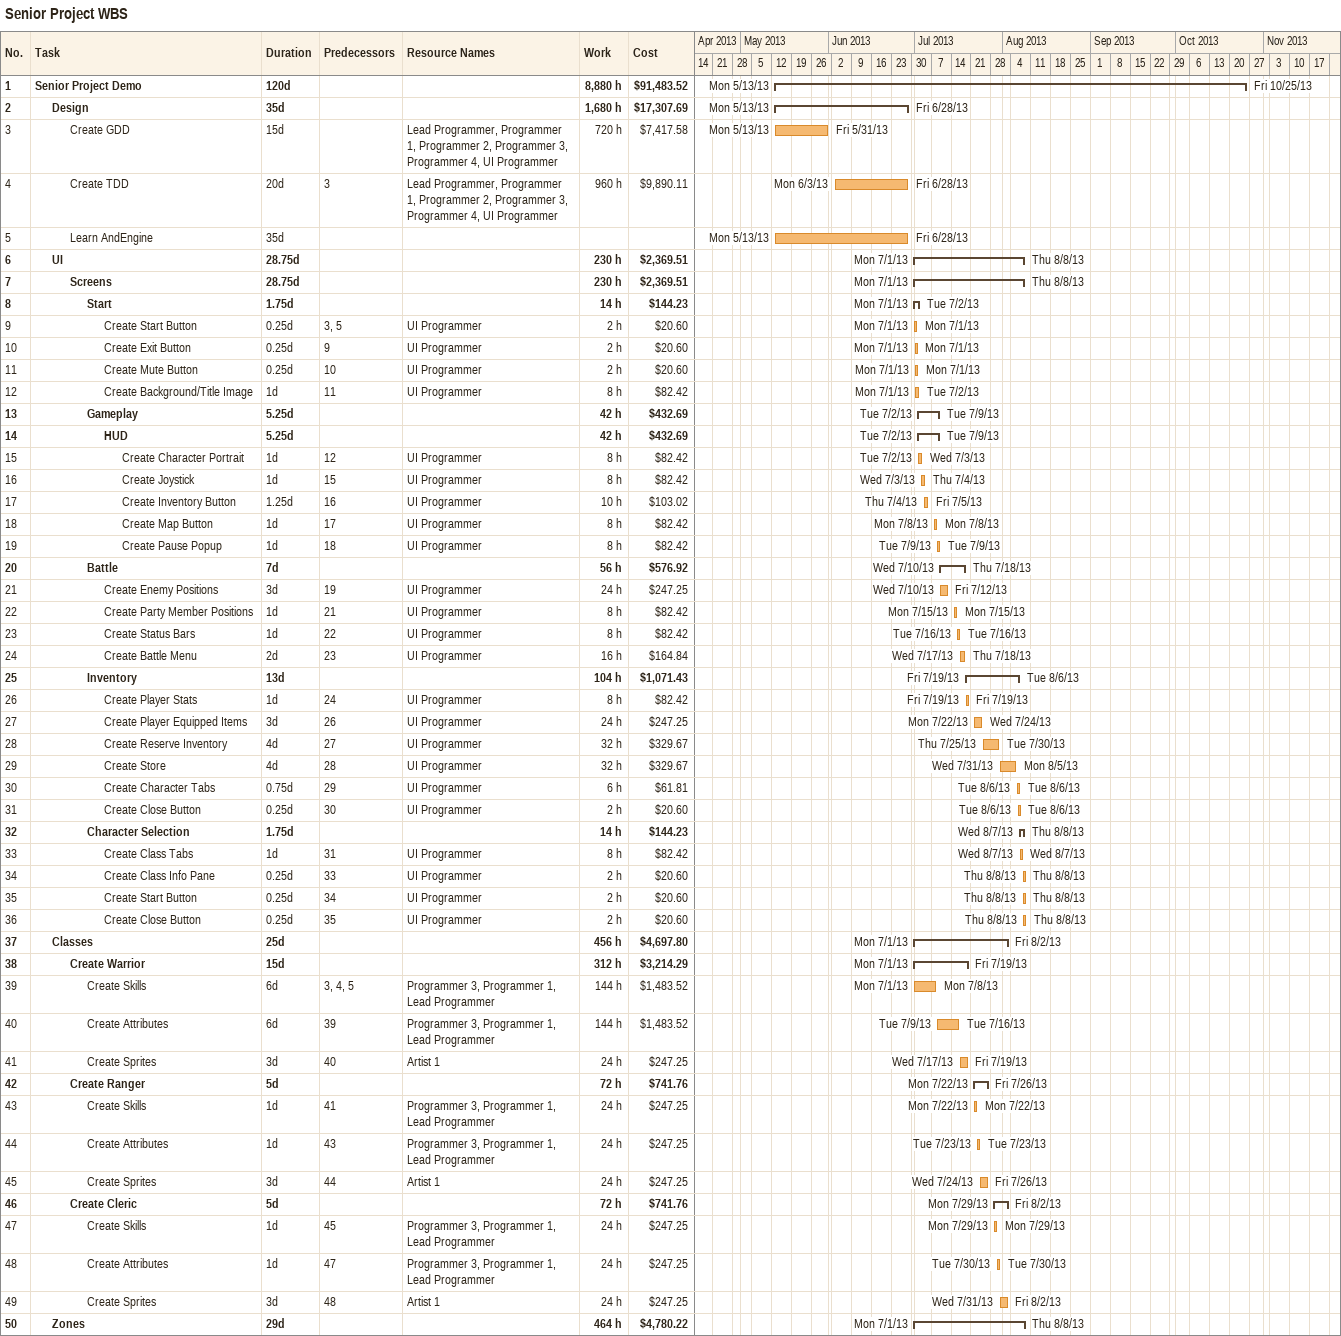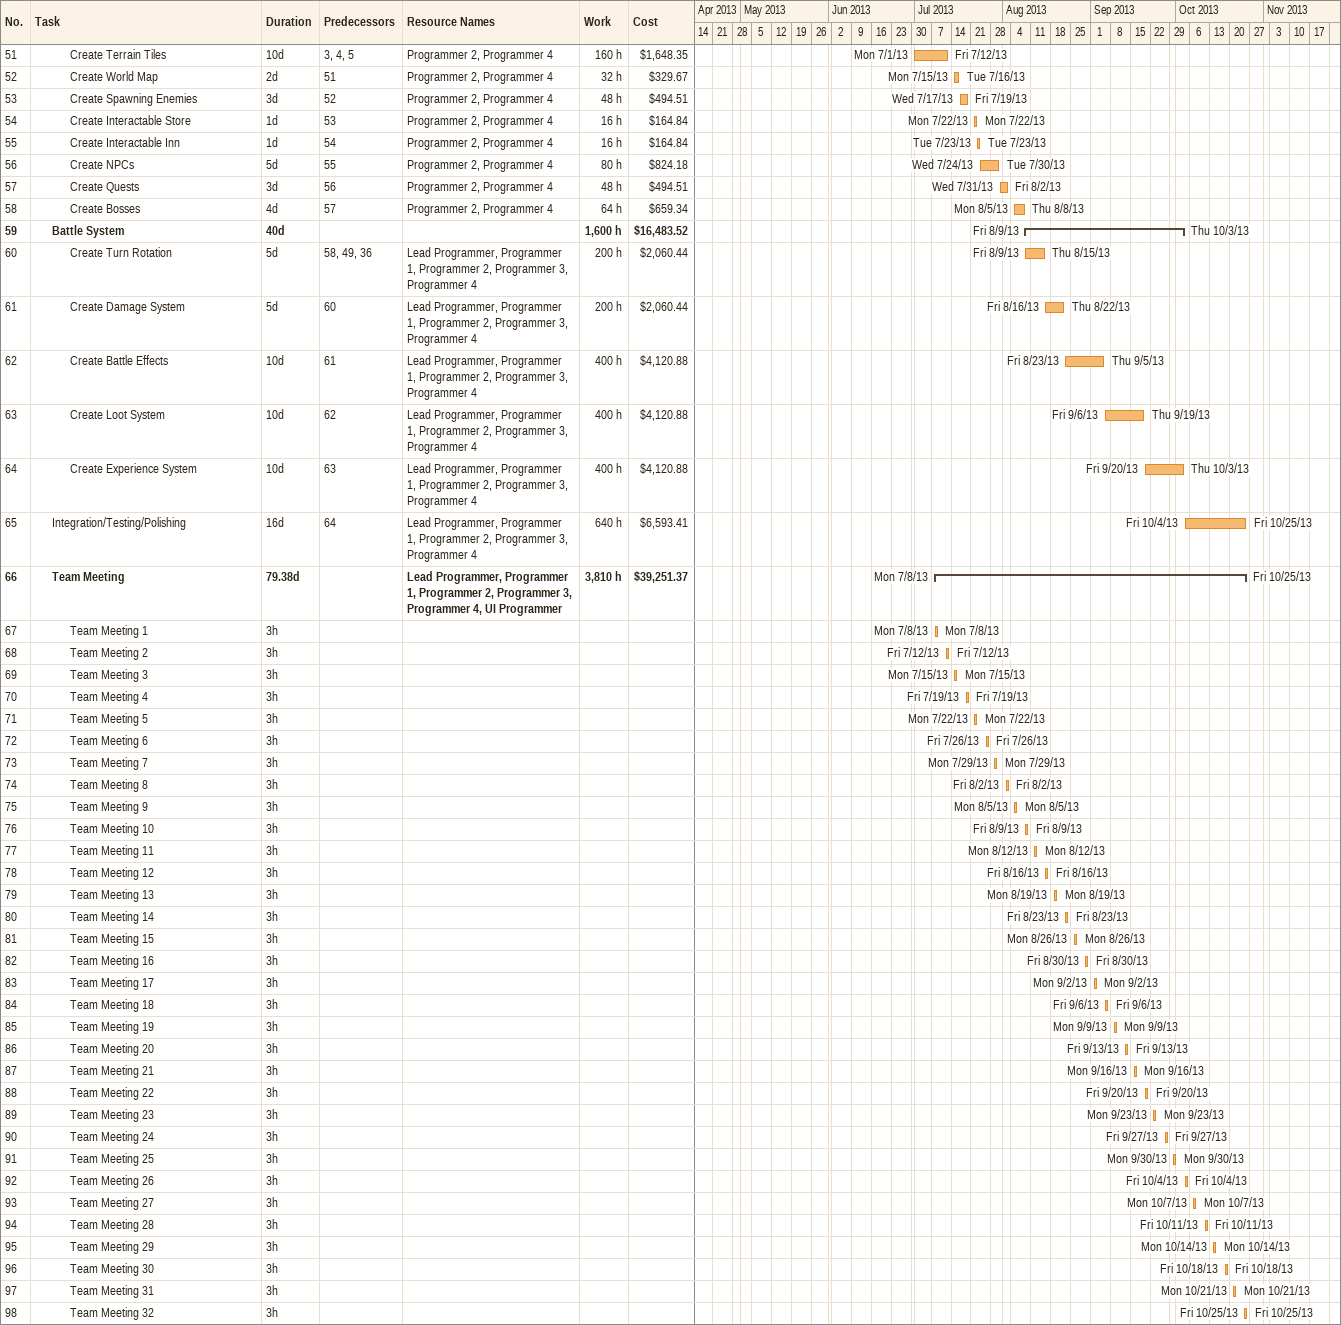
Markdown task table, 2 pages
Senior Project WBS

| ID | Level | Task | Duration | Start | Finish | Predecessors | Resources | Work (h) | Cost ($) |
|---|---|---|---|---|---|---|---|---|---|
| 1 | 1 | **Senior Project Demo** | 120d | 2013-05-13 | 2013-10-25 |  |  | 8880 | 91483.52 |
| 2 | 2 | **Design** | 35d | 2013-05-13 | 2013-06-28 |  |  | 1680 | 17307.69 |
| 3 | 3 | Create GDD | 15d | 2013-05-13 | 2013-05-31 |  | Lead Programmer, Programmer 1, Programmer 2, Programmer 3, Programmer 4, UI Programmer | 720 | 7417.58 |
| 4 | 3 | Create TDD | 20d | 2013-06-03 | 2013-06-28 | 3 | Lead Programmer, Programmer 1, Programmer 2, Programmer 3, Programmer 4, UI Programmer | 960 | 9890.11 |
| 5 | 3 | Learn AndEngine | 35d | 2013-05-13 | 2013-06-28 |  |  |  |  |
| 6 | 2 | **UI** | 28.75d | 2013-07-01 | 2013-08-08 |  |  | 230 | 2369.51 |
| 7 | 3 | **Screens** | 28.75d | 2013-07-01 | 2013-08-08 |  |  | 230 | 2369.51 |
| 8 | 4 | **Start** | 1.75d | 2013-07-01 | 2013-07-02 |  |  | 14 | 144.23 |
| 9 | 5 | Create Start Button | 0.25d | 2013-07-01 | 2013-07-01 | 3, 5 | UI Programmer | 2 | 20.60 |
| 10 | 5 | Create Exit Button | 0.25d | 2013-07-01 | 2013-07-01 | 9 | UI Programmer | 2 | 20.60 |
| 11 | 5 | Create Mute Button | 0.25d | 2013-07-01 | 2013-07-01 | 10 | UI Programmer | 2 | 20.60 |
| 12 | 5 | Create Background/Title Image | 1d | 2013-07-01 | 2013-07-02 | 11 | UI Programmer | 8 | 82.42 |
| 13 | 4 | **Gameplay** | 5.25d | 2013-07-02 | 2013-07-09 |  |  | 42 | 432.69 |
| 14 | 5 | **HUD** | 5.25d | 2013-07-02 | 2013-07-09 |  |  | 42 | 432.69 |
| 15 | 6 | Create Character Portrait | 1d | 2013-07-02 | 2013-07-03 | 12 | UI Programmer | 8 | 82.42 |
| 16 | 6 | Create Joystick | 1d | 2013-07-03 | 2013-07-04 | 15 | UI Programmer | 8 | 82.42 |
| 17 | 6 | Create Inventory Button | 1.25d | 2013-07-04 | 2013-07-05 | 16 | UI Programmer | 10 | 103.02 |
| 18 | 6 | Create Map Button | 1d | 2013-07-08 | 2013-07-08 | 17 | UI Programmer | 8 | 82.42 |
| 19 | 6 | Create Pause Popup | 1d | 2013-07-09 | 2013-07-09 | 18 | UI Programmer | 8 | 82.42 |
| 20 | 4 | **Battle** | 7d | 2013-07-10 | 2013-07-18 |  |  | 56 | 576.92 |
| 21 | 5 | Create Enemy Positions | 3d | 2013-07-10 | 2013-07-12 | 19 | UI Programmer | 24 | 247.25 |
| 22 | 5 | Create Party Member Positions | 1d | 2013-07-15 | 2013-07-15 | 21 | UI Programmer | 8 | 82.42 |
| 23 | 5 | Create Status Bars | 1d | 2013-07-16 | 2013-07-16 | 22 | UI Programmer | 8 | 82.42 |
| 24 | 5 | Create Battle Menu | 2d | 2013-07-17 | 2013-07-18 | 23 | UI Programmer | 16 | 164.84 |
| 25 | 4 | **Inventory** | 13d | 2013-07-19 | 2013-08-06 |  |  | 104 | 1071.43 |
| 26 | 5 | Create Player Stats | 1d | 2013-07-19 | 2013-07-19 | 24 | UI Programmer | 8 | 82.42 |
| 27 | 5 | Create Player Equipped Items | 3d | 2013-07-22 | 2013-07-24 | 26 | UI Programmer | 24 | 247.25 |
| 28 | 5 | Create Reserve Inventory | 4d | 2013-07-25 | 2013-07-30 | 27 | UI Programmer | 32 | 329.67 |
| 29 | 5 | Create Store | 4d | 2013-07-31 | 2013-08-05 | 28 | UI Programmer | 32 | 329.67 |
| 30 | 5 | Create Character Tabs | 0.75d | 2013-08-06 | 2013-08-06 | 29 | UI Programmer | 6 | 61.81 |
| 31 | 5 | Create Close Button | 0.25d | 2013-08-06 | 2013-08-06 | 30 | UI Programmer | 2 | 20.60 |
| 32 | 4 | **Character Selection** | 1.75d | 2013-08-07 | 2013-08-08 |  |  | 14 | 144.23 |
| 33 | 5 | Create Class Tabs | 1d | 2013-08-07 | 2013-08-07 | 31 | UI Programmer | 8 | 82.42 |
| 34 | 5 | Create Class Info Pane | 0.25d | 2013-08-08 | 2013-08-08 | 33 | UI Programmer | 2 | 20.60 |
| 35 | 5 | Create Start Button | 0.25d | 2013-08-08 | 2013-08-08 | 34 | UI Programmer | 2 | 20.60 |
| 36 | 5 | Create Close Button | 0.25d | 2013-08-08 | 2013-08-08 | 35 | UI Programmer | 2 | 20.60 |
| 37 | 2 | **Classes** | 25d | 2013-07-01 | 2013-08-02 |  |  | 456 | 4697.80 |
| 38 | 3 | **Create Warrior** | 15d | 2013-07-01 | 2013-07-19 |  |  | 312 | 3214.29 |
| 39 | 4 | Create Skills | 6d | 2013-07-01 | 2013-07-08 | 3, 4, 5 | Programmer 3, Programmer 1, Lead Programmer | 144 | 1483.52 |
| 40 | 4 | Create Attributes | 6d | 2013-07-09 | 2013-07-16 | 39 | Programmer 3, Programmer 1, Lead Programmer | 144 | 1483.52 |
| 41 | 4 | Create Sprites | 3d | 2013-07-17 | 2013-07-19 | 40 | Artist 1 | 24 | 247.25 |
| 42 | 3 | **Create Ranger** | 5d | 2013-07-22 | 2013-07-26 |  |  | 72 | 741.76 |
| 43 | 4 | Create Skills | 1d | 2013-07-22 | 2013-07-22 | 41 | Programmer 3, Programmer 1, Lead Programmer | 24 | 247.25 |
| 44 | 4 | Create Attributes | 1d | 2013-07-23 | 2013-07-23 | 43 | Programmer 3, Programmer 1, Lead Programmer | 24 | 247.25 |
| 45 | 4 | Create Sprites | 3d | 2013-07-24 | 2013-07-26 | 44 | Artist 1 | 24 | 247.25 |
| 46 | 3 | **Create Cleric** | 5d | 2013-07-29 | 2013-08-02 |  |  | 72 | 741.76 |
| 47 | 4 | Create Skills | 1d | 2013-07-29 | 2013-07-29 | 45 | Programmer 3, Programmer 1, Lead Programmer | 24 | 247.25 |
| 48 | 4 | Create Attributes | 1d | 2013-07-30 | 2013-07-30 | 47 | Programmer 3, Programmer 1, Lead Programmer | 24 | 247.25 |
| 49 | 4 | Create Sprites | 3d | 2013-07-31 | 2013-08-02 | 48 | Artist 1 | 24 | 247.25 |
| 50 | 2 | **Zones** | 29d | 2013-07-01 | 2013-08-08 |  |  | 464 | 4780.22 |
| 51 | 3 | Create Terrain Tiles | 10d | 2013-07-01 | 2013-07-12 | 3, 4, 5 | Programmer 2, Programmer 4 | 160 | 1648.35 |
| 52 | 3 | Create World Map | 2d | 2013-07-15 | 2013-07-16 | 51 | Programmer 2, Programmer 4 | 32 | 329.67 |
| 53 | 3 | Create Spawning Enemies | 3d | 2013-07-17 | 2013-07-19 | 52 | Programmer 2, Programmer 4 | 48 | 494.51 |
| 54 | 3 | Create Interactable Store | 1d | 2013-07-22 | 2013-07-22 | 53 | Programmer 2, Programmer 4 | 16 | 164.84 |
| 55 | 3 | Create Interactable Inn | 1d | 2013-07-23 | 2013-07-23 | 54 | Programmer 2, Programmer 4 | 16 | 164.84 |
| 56 | 3 | Create NPCs | 5d | 2013-07-24 | 2013-07-30 | 55 | Programmer 2, Programmer 4 | 80 | 824.18 |
| 57 | 3 | Create Quests | 3d | 2013-07-31 | 2013-08-02 | 56 | Programmer 2, Programmer 4 | 48 | 494.51 |
| 58 | 3 | Create Bosses | 4d | 2013-08-05 | 2013-08-08 | 57 | Programmer 2, Programmer 4 | 64 | 659.34 |
| 59 | 2 | **Battle System** | 40d | 2013-08-09 | 2013-10-03 |  |  | 1600 | 16483.52 |
| 60 | 3 | Create Turn Rotation | 5d | 2013-08-09 | 2013-08-15 | 58, 49, 36 | Lead Programmer, Programmer 1, Programmer 2, Programmer 3, Programmer 4 | 200 | 2060.44 |
| 61 | 3 | Create Damage System | 5d | 2013-08-16 | 2013-08-22 | 60 | Lead Programmer, Programmer 1, Programmer 2, Programmer 3, Programmer 4 | 200 | 2060.44 |
| 62 | 3 | Create Battle Effects | 10d | 2013-08-23 | 2013-09-05 | 61 | Lead Programmer, Programmer 1, Programmer 2, Programmer 3, Programmer 4 | 400 | 4120.88 |
| 63 | 3 | Create Loot System | 10d | 2013-09-06 | 2013-09-19 | 62 | Lead Programmer, Programmer 1, Programmer 2, Programmer 3, Programmer 4 | 400 | 4120.88 |
| 64 | 3 | Create Experience System | 10d | 2013-09-20 | 2013-10-03 | 63 | Lead Programmer, Programmer 1, Programmer 2, Programmer 3, Programmer 4 | 400 | 4120.88 |
| 65 | 2 | Integration/Testing/Polishing | 16d | 2013-10-04 | 2013-10-25 | 64 | Lead Programmer, Programmer 1, Programmer 2, Programmer 3, Programmer 4 | 640 | 6593.41 |
| 66 | 2 | **Team Meeting** | 79.38d | 2013-07-08 | 2013-10-25 |  | Lead Programmer, Programmer 1, Programmer 2, Programmer 3, Programmer 4, UI Programmer | 3810 | 39251.37 |
| 67 | 3 | Team Meeting 1 | 3h | 2013-07-08 | 2013-07-08 |  |  |  |  |
| 68 | 3 | Team Meeting 2 | 3h | 2013-07-12 | 2013-07-12 |  |  |  |  |
| 69 | 3 | Team Meeting 3 | 3h | 2013-07-15 | 2013-07-15 |  |  |  |  |
| 70 | 3 | Team Meeting 4 | 3h | 2013-07-19 | 2013-07-19 |  |  |  |  |
| 71 | 3 | Team Meeting 5 | 3h | 2013-07-22 | 2013-07-22 |  |  |  |  |
| 72 | 3 | Team Meeting 6 | 3h | 2013-07-26 | 2013-07-26 |  |  |  |  |
| 73 | 3 | Team Meeting 7 | 3h | 2013-07-29 | 2013-07-29 |  |  |  |  |
| 74 | 3 | Team Meeting 8 | 3h | 2013-08-02 | 2013-08-02 |  |  |  |  |
| 75 | 3 | Team Meeting 9 | 3h | 2013-08-05 | 2013-08-05 |  |  |  |  |
| 76 | 3 | Team Meeting 10 | 3h | 2013-08-09 | 2013-08-09 |  |  |  |  |
| 77 | 3 | Team Meeting 11 | 3h | 2013-08-12 | 2013-08-12 |  |  |  |  |
| 78 | 3 | Team Meeting 12 | 3h | 2013-08-16 | 2013-08-16 |  |  |  |  |
| 79 | 3 | Team Meeting 13 | 3h | 2013-08-19 | 2013-08-19 |  |  |  |  |
| 80 | 3 | Team Meeting 14 | 3h | 2013-08-23 | 2013-08-23 |  |  |  |  |
| 81 | 3 | Team Meeting 15 | 3h | 2013-08-26 | 2013-08-26 |  |  |  |  |
| 82 | 3 | Team Meeting 16 | 3h | 2013-08-30 | 2013-08-30 |  |  |  |  |
| 83 | 3 | Team Meeting 17 | 3h | 2013-09-02 | 2013-09-02 |  |  |  |  |
| 84 | 3 | Team Meeting 18 | 3h | 2013-09-06 | 2013-09-06 |  |  |  |  |
| 85 | 3 | Team Meeting 19 | 3h | 2013-09-09 | 2013-09-09 |  |  |  |  |
| 86 | 3 | Team Meeting 20 | 3h | 2013-09-13 | 2013-09-13 |  |  |  |  |
| 87 | 3 | Team Meeting 21 | 3h | 2013-09-16 | 2013-09-16 |  |  |  |  |
| 88 | 3 | Team Meeting 22 | 3h | 2013-09-20 | 2013-09-20 |  |  |  |  |
| 89 | 3 | Team Meeting 23 | 3h | 2013-09-23 | 2013-09-23 |  |  |  |  |
| 90 | 3 | Team Meeting 24 | 3h | 2013-09-27 | 2013-09-27 |  |  |  |  |
| 91 | 3 | Team Meeting 25 | 3h | 2013-09-30 | 2013-09-30 |  |  |  |  |
| 92 | 3 | Team Meeting 26 | 3h | 2013-10-04 | 2013-10-04 |  |  |  |  |
| 93 | 3 | Team Meeting 27 | 3h | 2013-10-07 | 2013-10-07 |  |  |  |  |
| 94 | 3 | Team Meeting 28 | 3h | 2013-10-11 | 2013-10-11 |  |  |  |  |
| 95 | 3 | Team Meeting 29 | 3h | 2013-10-14 | 2013-10-14 |  |  |  |  |
| 96 | 3 | Team Meeting 30 | 3h | 2013-10-18 | 2013-10-18 |  |  |  |  |
| 97 | 3 | Team Meeting 31 | 3h | 2013-10-21 | 2013-10-21 |  |  |  |  |
| 98 | 3 | Team Meeting 32 | 3h | 2013-10-25 | 2013-10-25 |  |  |  |  |
